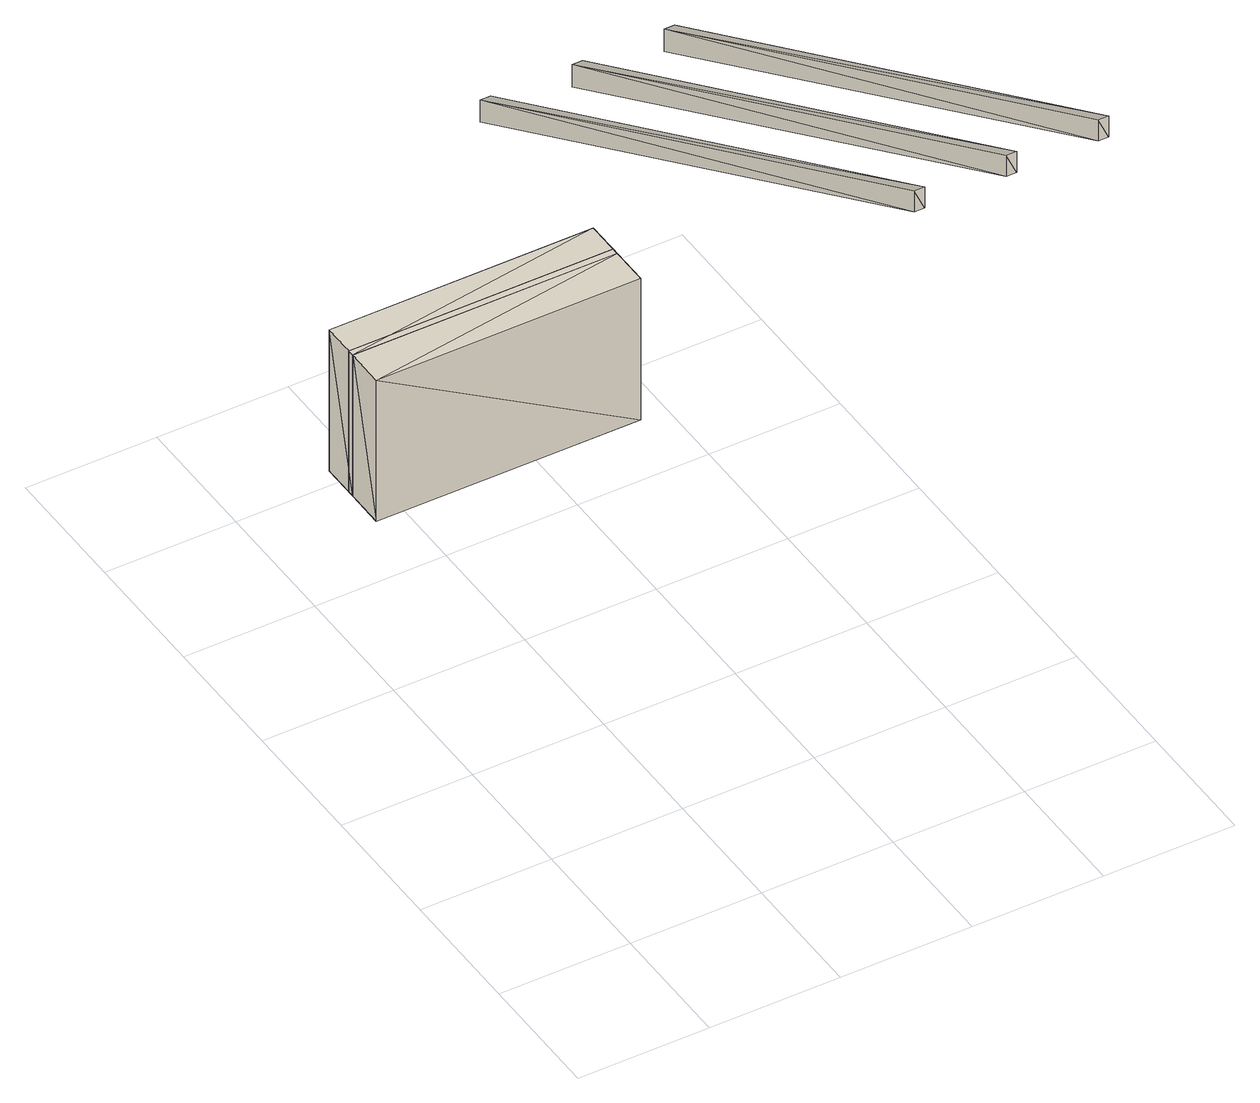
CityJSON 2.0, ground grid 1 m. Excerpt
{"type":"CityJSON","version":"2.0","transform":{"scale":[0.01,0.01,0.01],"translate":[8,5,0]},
"CityObjects":{
"building1":{"type":"Building","attributes":{"info":{"id":35304,"type":"IfcMember","GlobalId":"1tpUOcVEPCGgFqSz0VbniQ","OwnerHistory":"#12","Name":"Sparren-2","ObjectPlacement":"#35287","Representation":"#35300","Tag":"C5F380CE-4BE5-466B-BC-4B-3A944CEE034E"},"psets":{"Pset_BeamCommon":{"Slope":{"id":35309,"class":"IfcPropertySingleValue","value":1718.87,"value_type":"IfcPlaneAngleMeasure"},"IsExternal":{"id":35310,"class":"IfcPropertySingleValue","value":false,"value_type":"IfcBoolean"},"LoadBearing":{"id":35311,"class":"IfcPropertySingleValue","value":true,"value_type":"IfcBoolean"},"id":35312},"AC_Pset_Name":{"Name":{"id":35321,"class":"IfcPropertySingleValue","value":"Sparren-2","value_type":"IfcLabel"},"id":35322},"ArchiCADProperties":{"Komplette Element-ID":{"id":35328,"class":"IfcPropertySingleValue","value":"Sparren-2","value_type":"IfcLabel"},"Kompakte Element-ID":{"id":35329,"class":"IfcPropertySingleValue","value":"Sparren-2","value_type":"IfcLabel"},"Name des Sachmerkmal-Objekts":{"id":35330,"class":"IfcPropertySingleValue","value_type":"IfcLabel"},"Ursprungsgeschoss":{"id":35331,"class":"IfcPropertySingleValue","value":"Dachgeschoss","value_type":"IfcLabel"},"Raumname":{"id":35332,"class":"IfcPropertySingleValue","value":"Galerie","value_type":"IfcLabel"},"Raumnummer":{"id":35333,"class":"IfcPropertySingleValue","value":"7","value_type":"IfcLabel"},"Ebene":{"id":35334,"class":"IfcPropertySingleValue","value":"Dachkonstruktion","value_type":"IfcLabel"},"Typ":{"id":35335,"class":"IfcPropertySingleValue","value":"Objekt","value_type":"IfcLabel"},"Geschützt":{"id":35336,"class":"IfcPropertySingleValue","value":false,"value_type":"IfcBoolean"},"Bibliothekselement-Name":{"id":35337,"class":"IfcPropertySingleValue","value_type":"IfcLabel"},"Baustoff / Mehrschichtiger Aufbau / Profil / Schraffur":{"id":35338,"class":"IfcPropertySingleValue","value":"Solid","value_type":"IfcLabel"},"Etikettentext":{"id":35339,"class":"IfcPropertySingleValue","value_type":"IfcLabel"},"Eindeutige ID":{"id":35340,"class":"IfcPropertySingleValue","value_type":"IfcLabel"},"Verknüpfte Änderungen":{"id":35341,"class":"IfcPropertySingleValue","value_type":"IfcLabel"},"Tragende Funktion":{"id":35342,"class":"IfcPropertySingleValue","value":"Nicht definiert","value_type":"IfcLabel"},"Lage":{"id":35343,"class":"IfcPropertySingleValue","value":"Nicht definiert","value_type":"IfcLabel"},"Element-Klassifizierung":{"id":35344,"class":"IfcPropertySingleValue","value":"Stab / Stabträger","value_type":"IfcLabel"},"Umbau-Status":{"id":35345,"class":"IfcPropertySingleValue","value":"Bestand","value_type":"IfcLabel"},"Anzeigen auf Umbau-Filter":{"id":35346,"class":"IfcPropertySingleValue","value":"Alle relevanten Filter","value_type":"IfcLabel"},"ARCHICAD IFC ID":{"id":35347,"class":"IfcPropertySingleValue","value":"1tpUOcVEPCGgFqSz0VbniQ","value_type":"IfcLabel"},"Externe IFC ID":{"id":35348,"class":"IfcPropertySingleValue","value_type":"IfcLabel"},"Drehwinkel":{"id":35349,"class":"IfcPropertySingleValue","value":-90,"value_type":"IfcPlaneAngleMeasure"},"Oberfläche":{"id":35350,"class":"IfcPropertySingleValue","value":"Kiefer","value_type":"IfcLabel"},"id":35351},"ArchiCADQuantities":{"Höhenangabe zum Projekt-Nullpunkt":{"id":35379,"class":"IfcQuantityLength","value":3.2},"Höhe zu Geschoss":{"id":35380,"class":"IfcQuantityLength","value":0.5},"Oberflächenbereich":{"id":35381,"class":"IfcQuantityArea","value":3.08},"Netto-Volumen":{"id":35382,"class":"IfcQuantityVolume","value":0.0813},"Fläche":{"id":35383,"class":"IfcQuantityArea","value":0.4},"Höhe (Z Größe)":{"id":35384,"class":"IfcQuantityLength","value":2.89},"Länge (A)":{"id":35385,"class":"IfcQuantityLength","value":2.5},"Volumen":{"id":35386,"class":"IfcQuantityVolume","value":0.0813},"Breite (B)":{"id":35387,"class":"IfcQuantityLength","value":1},"id":35388}}},"geometry":[{"type":"MultiSurface","lod":"2","boundaries":[[[0,1,2]],[[0,2,3]],[[4,2,5]],[[4,3,2]],[[3,6,0]],[[3,4,6]],[[6,7,1]],[[0,6,1]],[[5,2,1]],[[5,1,7]],[[5,6,4]],[[7,6,5]]]}]},
"building2":{"type":"Building","attributes":{"info":{"id":32618,"type":"IfcOpeningElement","GlobalId":"2o6xwVLCqc7RJXOAHbb1iq","OwnerHistory":"#12","Name":"EG-Fenster-3","ObjectPlacement":"#32574","Representation":"#32614"},"psets":{"BaseQuantities":{"Depth":{"id":32623,"class":"IfcQuantityLength","value":0.3},"Height":{"id":32624,"class":"IfcQuantityLength","value":1.2},"Width":{"id":32625,"class":"IfcQuantityLength","value":2},"Area":{"id":32626,"class":"IfcQuantityArea","value":2.4},"Volume":{"id":32627,"class":"IfcQuantityVolume","value":0.0397},"id":32628}}},"geometry":[{"type":"MultiSurface","lod":"2","boundaries":[[[8,9,10]],[[8,10,11]],[[12,8,11]],[[12,11,13]],[[14,12,13]],[[14,13,15]],[[9,14,15]],[[9,15,10]],[[12,9,8]],[[12,14,9]],[[11,10,13]],[[10,15,13]],[[12,14,16]],[[12,16,17]],[[8,12,17]],[[8,17,18]],[[9,8,18]],[[9,18,19]],[[14,9,19]],[[14,19,16]],[[8,14,12]],[[8,9,14]],[[17,16,18]],[[16,19,18]]]}]},
"building3":{"type":"Building","attributes":{"info":{"id":33389,"type":"IfcWindow","GlobalId":"1DiYqhfzH9xxuJdVHwXCNa","OwnerHistory":"#12","Name":"EG-Fenster-3","ObjectPlacement":"#33371","Representation":"#33385","Tag":"EDE1E333-3D1C-441D-BE-45-790DF31E9DDC","OverallHeight":1.2,"OverallWidth":2},"psets":{"Fenster Linien-Sachmerkmale":{"LiningDepth":0.05,"LiningThickness":0.07,"MullionThickness":0.07,"FirstMullionOffset":0.5,"id":23270},"Fenster Flügel-Sachmerkmale - Panel1":{"OperationType":"SIDEHUNGRIGHTHAND","PanelPosition":"RIGHT","FrameDepth":0.05,"FrameThickness":0.05,"id":23273},"Fenster Flügel-Sachmerkmale - Panel2":{"OperationType":"SIDEHUNGLEFTHAND","PanelPosition":"LEFT","FrameDepth":0.05,"FrameThickness":0.05,"id":23275},"Pset_WindowCommon":{"ThermalTransmittance":{"id":33397,"class":"IfcPropertySingleValue","value":1.4,"value_type":"IfcThermalTransmittanceMeasure"},"id":33398},"AC_Pset_Name":{"Name":{"id":33405,"class":"IfcPropertySingleValue","value":"EG-Fenster-3","value_type":"IfcLabel"},"id":33406},"ArchiCADProperties":{"Komplette Element-ID":{"id":33412,"class":"IfcPropertySingleValue","value":"EG-Fenster-3","value_type":"IfcLabel"},"Kompakte Element-ID":{"id":33413,"class":"IfcPropertySingleValue","value":"EG-Fenster-3","value_type":"IfcLabel"},"Name des Sachmerkmal-Objekts":{"id":33414,"class":"IfcPropertySingleValue","value_type":"IfcLabel"},"Ursprungsgeschoss":{"id":33415,"class":"IfcPropertySingleValue","value":"Erdgeschoss","value_type":"IfcLabel"},"Raumname":{"id":33416,"class":"IfcPropertySingleValue","value":"Schlafzimmer","value_type":"IfcLabel"},"Raumnummer":{"id":33417,"class":"IfcPropertySingleValue","value":"4","value_type":"IfcLabel"},"Ebene":{"id":33418,"class":"IfcPropertySingleValue","value":"Außenwände","value_type":"IfcLabel"},"Typ":{"id":33419,"class":"IfcPropertySingleValue","value":"Fenster","value_type":"IfcLabel"},"Geschützt":{"id":33420,"class":"IfcPropertySingleValue","value":false,"value_type":"IfcBoolean"},"Bibliothekselement-Name":{"id":33421,"class":"IfcPropertySingleValue","value":"IFC Fenster - zwei Panele - Vertikal","value_type":"IfcLabel"},"Baustoff / Mehrschichtiger Aufbau / Profil / Schraffur":{"id":33422,"class":"IfcPropertySingleValue","value":"Solid","value_type":"IfcLabel"},"Etikettentext":{"id":33423,"class":"IfcPropertySingleValue","value_type":"IfcLabel"},"Eindeutige ID":{"id":33424,"class":"IfcPropertySingleValue","value_type":"IfcLabel"},"Verknüpfte Änderungen":{"id":33425,"class":"IfcPropertySingleValue","value_type":"IfcLabel"},"Tragende Funktion":{"id":33426,"class":"IfcPropertySingleValue","value":"Nicht definiert","value_type":"IfcLabel"},"Lage":{"id":33427,"class":"IfcPropertySingleValue","value":"Nicht definiert","value_type":"IfcLabel"},"Element-Klassifizierung":{"id":33428,"class":"IfcPropertySingleValue","value":"Fenster","value_type":"IfcLabel"},"Umbau-Status":{"id":33429,"class":"IfcPropertySingleValue","value":"Bestand","value_type":"IfcLabel"},"Anzeigen auf Umbau-Filter":{"id":33430,"class":"IfcPropertySingleValue","value":"Alle relevanten Filter","value_type":"IfcLabel"},"ARCHICAD IFC ID":{"id":33431,"class":"IfcPropertySingleValue","value":"1DiYqhfzH9xxuJdVHwXCNa","value_type":"IfcLabel"},"Externe IFC ID":{"id":33432,"class":"IfcPropertySingleValue","value_type":"IfcLabel"},"Marker-Text":{"id":33433,"class":"IfcPropertySingleValue","value":"1","value_type":"IfcLabel"},"Von Raum":{"id":33434,"class":"IfcPropertySingleValue","value":"Schlafzimmer","value_type":"IfcLabel"},"zu Raum":{"id":33435,"class":"IfcPropertySingleValue","value_type":"IfcLabel"},"Ausrichtung":{"id":33436,"class":"IfcPropertySingleValue","value":"R","value_type":"IfcLabel"},"Von Raum-Nummer":{"id":33437,"class":"IfcPropertySingleValue","value":"4","value_type":"IfcLabel"},"Zu Raum-Nummer":{"id":33438,"class":"IfcPropertySingleValue","value_type":"IfcLabel"},"Anschlagsmaße":{"id":33439,"class":"IfcPropertySingleValue","value":"2,00x1,20","value_type":"IfcLabel"},"Größe Wandloch":{"id":33440,"class":"IfcPropertySingleValue","value":"2,00x1,20","value_type":"IfcLabel"},"Größe laut Eingabe":{"id":33441,"class":"IfcPropertySingleValue","value":"2,00x1,20","value_type":"IfcLabel"},"Wandstruktur":{"id":33442,"class":"IfcPropertySingleValue","value":"Leichtbeton 102890359","value_type":"IfcLabel"},"Nominale B x H":{"id":33443,"class":"IfcPropertySingleValue","value":"2,00x1,20","value_type":"IfcLabel"},"Nominale B x H x T":{"id":33444,"class":"IfcPropertySingleValue","value":"2,00x1,20x0,30","value_type":"IfcLabel"},"id":33445},"AC_Pset_IFC_Fenster_-_zwei_Panele_-_Vertikal":{"Wandkontur (0-Keine,1-Voll,2-Seite,3-Länge)":{"id":33483,"class":"IfcPropertySingleValue","value":1,"value_type":"IfcReal"},"Fixpunkte 0-Kein,1-2D,2-3D,3-Alle":{"id":33484,"class":"IfcPropertySingleValue","value":3,"value_type":"IfcReal"},"2D-Fixpunkte in 3D zeigen":{"id":33485,"class":"IfcPropertySingleValue","value":true,"value_type":"IfcBoolean"},"Loch übernimmt Oberflächenmaterial der Wandseite":{"id":33486,"class":"IfcPropertySingleValue","value":false,"value_type":"IfcBoolean"},"Öffnungsoberfläche ist gebogen in gebogenen Wänden":{"id":33487,"class":"IfcPropertySingleValue","value":false,"value_type":"IfcBoolean"},"Grundtyp":{"id":33488,"class":"IfcPropertySingleValue","value":"IfcWindow","value_type":"IfcLabel"},"Name":{"id":33489,"class":"IfcPropertySingleValue","value_type":"IfcLabel"},"Beschreibung":{"id":33490,"class":"IfcPropertySingleValue","value_type":"IfcLabel"},"Objektetikett":{"id":33491,"class":"IfcPropertySingleValue","value_type":"IfcLabel"},"Etikett":{"id":33492,"class":"IfcPropertySingleValue","value_type":"IfcLabel"},"Konstruktionsmaterial":{"id":33493,"class":"IfcPropertySingleValue","value":"Aluminium","value_type":"IfcLabel"}," Konstruktionsmaterial ID":{"id":33494,"class":"IfcPropertySingleValue","value":1,"value_type":"IfcReal"},"Fensterrahmen ( Strich )":{"id":33495,"class":"IfcPropertySingleValue","value":true,"value_type":"IfcBoolean"},"Breite Feld 1":{"id":33496,"class":"IfcPropertySingleValue","value":0.5,"value_type":"IfcReal"},"Rahmendicke = Wanddicke":{"id":33497,"class":"IfcPropertySingleValue","value":false,"value_type":"IfcBoolean"},"Öffnungstyp Rahmen 1 (gs_Lsash_openum)":{"id":33498,"class":"IfcPropertySingleValue","value":"Drehflügel Rechts","value_type":"IfcLabel"},"Öffnungstyp Rahmen 1 (i_Lsash_openum)":{"id":33499,"class":"IfcPropertySingleValue","value":1,"value_type":"IfcReal"},"Öffnungstyp Rahmen 2 (gs_Rsash_openum)":{"id":33500,"class":"IfcPropertySingleValue","value":"Drehflügel Links","value_type":"IfcLabel"},"Öffnungstyp Rahmen 2 (i_Rsash_openum)":{"id":33501,"class":"IfcPropertySingleValue","value":2,"value_type":"IfcReal"},"Symbol-Stift":{"id":33502,"class":"IfcPropertySingleValue","value_type":"IfcLabel"},"Rahmen-Schraffur-Typ":{"id":33503,"class":"IfcPropertySingleValue","value":"Holz","value_type":"IfcLabel"},"Rahmen-Schraffur-Stift":{"id":33504,"class":"IfcPropertySingleValue","value_type":"IfcLabel"},"Rahmen-Schraffurhintergrund-Stift":{"id":33505,"class":"IfcPropertySingleValue","value_type":"IfcLabel"},"Flügel Schraffur-Typ":{"id":33506,"class":"IfcPropertySingleValue","value":"0","value_type":"IfcLabel"},"Flügel Schraffur-Stift":{"id":33507,"class":"IfcPropertySingleValue","value_type":"IfcLabel"},"Flügel Schraffurhintergrund-Stift":{"id":33508,"class":"IfcPropertySingleValue","value_type":"IfcLabel"},"Rahmen-Stift":{"id":33509,"class":"IfcPropertySingleValue","value_type":"IfcLabel"},"Stift Flügel":{"id":33510,"class":"IfcPropertySingleValue","value_type":"IfcLabel"},"Glas-Stift":{"id":33511,"class":"IfcPropertySingleValue","value_type":"IfcLabel"},"Rahmen Oberflächenmaterial":{"id":33512,"class":"IfcPropertySingleValue","value":"Kiefer","value_type":"IfcLabel"},"Flügel Oberflächenmaterial":{"id":33513,"class":"IfcPropertySingleValue","value":"Kiefer, glänzend","value_type":"IfcLabel"},"Glas Oberflächenmaterial":{"id":33514,"class":"IfcPropertySingleValue","value":"Glas","value_type":"IfcLabel"},"IFC Betrieb (ifc_optypestr)":{"id":33515,"class":"IfcPropertySingleValue","value":"Zweiflügelfenster - vertikal","value_type":"IfcLabel"},"IFC Betrieb (ifc_optype)":{"id":33516,"class":"IfcPropertySingleValue","value":2,"value_type":"IfcReal"},"id":33517},"BaseQuantities":{"GrossArea":{"id":33556,"class":"IfcQuantityArea","value":2.4},"Height":{"id":33557,"class":"IfcQuantityLength","value":1.2},"Width":{"id":33558,"class":"IfcQuantityLength","value":2},"Perimeter":{"id":33559,"class":"IfcQuantityLength","value":6.4},"Area":{"id":33560,"class":"IfcQuantityArea","value":2.4},"Volume":{"id":33561,"class":"IfcQuantityVolume","value":0.0397},"Depth":{"id":33562,"class":"IfcQuantityLength","value":0.3},"id":33563},"ArchiCADQuantities":{"Höhenangabe zum Projekt-Nullpunkt":{"id":33568,"class":"IfcQuantityLength","value":0.8},"Höhe zu Geschoss":{"id":33569,"class":"IfcQuantityLength","value":0.8},"Höhe":{"id":33570,"class":"IfcQuantityLength","value":1.2},"Oberflächenbereich":{"id":33571,"class":"IfcQuantityArea","value":7.21},"Netto-Volumen":{"id":33572,"class":"IfcQuantityVolume","value":0.0397},"Breite":{"id":33573,"class":"IfcQuantityLength","value":2},"Dicke":{"id":33574,"class":"IfcQuantityLength","value":0.05},"F/T nominale Brüstungs-/Schwellenhöhe":{"id":33575,"class":"IfcQuantityLength","value":0.8},"F/T Brüstungs-/Schwellenhöhe auf der Anschlagseite":{"id":33576,"class":"IfcQuantityLength","value":0.8},"F/T Brüstungs-/Schwellenhöhe gegenüber der Anschlagseite":{"id":33577,"class":"IfcQuantityLength","value":0.8},"F/T nominale Sturzhöhe":{"id":33578,"class":"IfcQuantityLength","value":2},"F/T Sturzhöhe auf der Anschlagseite":{"id":33579,"class":"IfcQuantityLength","value":2},"F/T Sturzhöhe gegenüber der Anschlagseite":{"id":33580,"class":"IfcQuantityLength","value":2},"F/T Öffnungsbreite auf der Anschlagseite":{"id":33581,"class":"IfcQuantityLength","value":2},"F/T Öffnungsbreite gegenüber der Anschlagseite":{"id":33582,"class":"IfcQuantityLength","value":2},"F/T Höhe der Öffnung auf der Anschlagseite":{"id":33583,"class":"IfcQuantityLength","value":1.2},"F/T Höhe der Öffnung gegenüber der Anschlagseite":{"id":33584,"class":"IfcQuantityLength","value":1.2},"F/T Oberfläche der Öffnung auf der Anschlagseite":{"id":33585,"class":"IfcQuantityArea","value":2.4},"F/T Oberfläche der Öffnung gegenüber der Anschlagseite":{"id":33586,"class":"IfcQuantityArea","value":2.4},"Nominale F/T Öffnungsbreite auf der Anschlagseite":{"id":33587,"class":"IfcQuantityLength","value":2},"Nominale F/T Öffnungsbreite gegenüber der Anschlagseite":{"id":33588,"class":"IfcQuantityLength","value":2},"Nominale F/T Höhe der Öffnung auf der Anschlagseite":{"id":33589,"class":"IfcQuantityLength","value":1.2},"Nominale F/T Höhe der Öffnung gegenüber der Anschlagseite":{"id":33590,"class":"IfcQuantityLength","value":1.2},"Nominale T/F Öffnungsoberfläche auf der Anschlagsseite":{"id":33591,"class":"IfcQuantityArea","value":2.4},"Nominale T/F Öffnungsoberfläche auf der Seite gegenüber der Anschlagsseite":{"id":33592,"class":"IfcQuantityArea","value":2.4},"F/T Volumen der Öffnung":{"id":33593,"class":"IfcQuantityVolume","value":0.0397},"T/F Öffnung Nominaler Oberflächenbereich":{"id":33594,"class":"IfcQuantityArea","value":2.4},"F/T nominales Volumen der Öffnung":{"id":33595,"class":"IfcQuantityVolume","value":0.72},"Brüstungshöhe":{"id":33596,"class":"IfcQuantityLength","value":0.8},"Wanddicke":{"id":33597,"class":"IfcQuantityLength","value":0.3},"id":33598},"AC_Equantity_IFC_Fenster_-_zwei_Panele_-_Vertikal":{"Maß 1":{"id":33603,"class":"IfcQuantityLength","value":2},"Maß 2":{"id":33604,"class":"IfcQuantityLength","value":1.2},"Höhe":{"id":33605,"class":"IfcQuantityLength","value":1},"Brüstungshöhe zum aktuellen Geschoss":{"id":33606,"class":"IfcQuantityLength","value":0.8},"Untere Ebene":{"id":33607,"class":"IfcQuantityLength","value":1},"Obere Ebene":{"id":33608,"class":"IfcQuantityLength","value":0},"Rohbauöffnung Breite":{"id":33609,"class":"IfcQuantityLength","value":2},"Rohbauöffnung Höhe":{"id":33610,"class":"IfcQuantityLength","value":1.2},"Architekturlichte Breite":{"id":33611,"class":"IfcQuantityLength","value":2},"Anschlag Höhe":{"id":33612,"class":"IfcQuantityLength","value":1.2},"Rahmen Breite":{"id":33613,"class":"IfcQuantityLength","value":2},"Rahmen Höhe":{"id":33614,"class":"IfcQuantityLength","value":1.2},"Breite Mittelrahmen":{"id":33615,"class":"IfcQuantityLength","value":0.07},"Rahmen-Dicke":{"id":33616,"class":"IfcQuantityLength","value":0.05},"Rahmen-Breite":{"id":33617,"class":"IfcQuantityLength","value":0.07},"Flügelrahmen-Dicke":{"id":33618,"class":"IfcQuantityLength","value":0.05},"Flügelrahmen-Breite":{"id":33619,"class":"IfcQuantityLength","value":0.05},"Rahmendicke Rahmen 1":{"id":33620,"class":"IfcQuantityLength","value":0.05},"Rahmenbreite Rahmen 1":{"id":33621,"class":"IfcQuantityLength","value":0.05},"Rahmendicke Rahmen 2":{"id":33622,"class":"IfcQuantityLength","value":0.05},"Rahmenbreite Rahmen 2":{"id":33623,"class":"IfcQuantityLength","value":0.05},"Glas-Dicke":{"id":33624,"class":"IfcQuantityLength","value":0.02},"AC Linkes Öffnungsübermaß":{"id":33625,"class":"IfcQuantityLength","value":0},"AC Rechtes Öffnungsübermaß":{"id":33626,"class":"IfcQuantityLength","value":0},"AC Oberes Öffnungsübermaß":{"id":33627,"class":"IfcQuantityLength","value":0},"AC Unteres Öffnungsübermaß":{"id":33628,"class":"IfcQuantityLength","value":0},"id":33629}}},"geometry":[{"type":"MultiSurface","lod":"2","boundaries":[[[20,21,12]],[[20,12,14]],[[8,21,22]],[[8,12,21]],[[23,9,24]],[[14,25,24]],[[14,24,9]],[[26,8,27]],[[28,25,14]],[[29,23,28]],[[29,27,23]],[[12,26,30]],[[12,30,29]],[[12,8,26]],[[14,12,29]],[[14,29,28]],[[8,9,23]],[[8,23,27]],[[14,31,20]],[[14,9,31]],[[32,20,33]],[[31,34,33]],[[31,33,20]],[[35,21,36]],[[37,34,31]],[[38,32,37]],[[38,36,32]],[[22,35,39]],[[22,39,38]],[[22,21,35]],[[21,20,36]],[[36,20,32]],[[31,22,38]],[[31,38,37]],[[22,31,9]],[[22,9,8]],[[35,36,29]],[[35,29,30]],[[27,36,38]],[[27,29,36]],[[38,39,26]],[[38,26,27]],[[30,39,35]],[[30,26,39]],[[32,33,25]],[[32,25,28]],[[24,33,34]],[[24,25,33]],[[34,37,23]],[[34,23,24]],[[28,37,32]],[[28,23,37]],[[40,41,30]],[[40,30,29]],[[26,41,42]],[[26,30,41]],[[26,43,44]],[[26,27,43]],[[45,27,29]],[[45,43,27]],[[30,46,45]],[[30,45,29]],[[30,26,44]],[[30,44,46]],[[29,47,40]],[[29,27,47]],[[48,41,40]],[[48,40,49]],[[50,40,47]],[[50,49,40]],[[42,51,50]],[[42,50,47]],[[42,41,48]],[[42,48,51]],[[42,47,27]],[[42,27,26]],[[48,49,45]],[[48,45,46]],[[43,49,50]],[[43,45,49]],[[50,51,44]],[[50,44,43]],[[46,51,48]],[[46,44,51]],[[52,53,54]],[[52,54,55]],[[56,53,57]],[[56,54,53]],[[58,56,59]],[[58,59,60]],[[61,59,55]],[[61,60,59]],[[54,62,61]],[[54,61,55]],[[54,56,58]],[[54,58,62]],[[55,63,52]],[[55,59,63]],[[46,53,52]],[[46,52,45]],[[43,52,63]],[[43,45,52]],[[57,44,43]],[[57,43,63]],[[57,53,46]],[[57,46,44]],[[57,63,59]],[[57,59,56]],[[46,45,61]],[[46,61,62]],[[60,45,43]],[[60,61,45]],[[43,44,58]],[[43,58,60]],[[62,44,46]],[[62,58,44]],[[64,65,66]],[[64,66,67]],[[68,65,69]],[[68,66,65]],[[66,68,70]],[[66,70,67]],[[67,71,64]],[[67,70,71]],[[69,65,64]],[[69,64,71]],[[69,71,70]],[[69,70,68]],[[72,73,28]],[[72,28,25]],[[23,73,74]],[[23,28,73]],[[23,75,76]],[[23,24,75]],[[77,24,25]],[[77,75,24]],[[28,78,77]],[[28,77,25]],[[28,23,76]],[[28,76,78]],[[25,79,72]],[[25,24,79]],[[80,73,72]],[[80,72,81]],[[82,72,79]],[[82,81,72]],[[74,83,82]],[[74,82,79]],[[74,73,80]],[[74,80,83]],[[74,79,24]],[[74,24,23]],[[80,81,77]],[[80,77,78]],[[75,81,82]],[[75,77,81]],[[82,83,76]],[[82,76,75]],[[78,83,80]],[[78,76,83]],[[84,85,86]],[[84,86,87]],[[88,85,89]],[[88,86,85]],[[90,88,91]],[[90,91,92]],[[93,91,87]],[[93,92,91]],[[86,94,93]],[[86,93,87]],[[86,88,90]],[[86,90,94]],[[87,95,84]],[[87,91,95]],[[78,85,84]],[[78,84,77]],[[75,84,95]],[[75,77,84]],[[89,76,75]],[[89,75,95]],[[89,85,78]],[[89,78,76]],[[89,95,91]],[[89,91,88]],[[78,77,93]],[[78,93,94]],[[92,77,75]],[[92,93,77]],[[75,76,90]],[[75,90,92]],[[94,76,78]],[[94,90,76]],[[96,97,98]],[[96,98,99]],[[100,97,101]],[[100,98,97]],[[98,100,102]],[[98,102,99]],[[99,103,96]],[[99,102,103]],[[101,97,96]],[[101,96,103]],[[101,103,102]],[[101,102,100]]]}]},
"building4":{"type":"Building","attributes":{"info":{"id":37395,"type":"IfcMember","GlobalId":"36KGWr2Rv8QuUhNnocm2nH","OwnerHistory":"#12","Name":"Sparren-19","ObjectPlacement":"#37378","Representation":"#37391","Tag":"264D278D-153D-4271-87-B7-5ACB8AB7C031"},"psets":{"Pset_BeamCommon":{"Slope":{"id":37400,"class":"IfcPropertySingleValue","value":1718.87,"value_type":"IfcPlaneAngleMeasure"},"IsExternal":{"id":37401,"class":"IfcPropertySingleValue","value":false,"value_type":"IfcBoolean"},"LoadBearing":{"id":37402,"class":"IfcPropertySingleValue","value":true,"value_type":"IfcBoolean"},"id":37403},"AC_Pset_Name":{"Name":{"id":37412,"class":"IfcPropertySingleValue","value":"Sparren-19","value_type":"IfcLabel"},"id":37413},"ArchiCADProperties":{"Komplette Element-ID":{"id":37419,"class":"IfcPropertySingleValue","value":"Sparren-19","value_type":"IfcLabel"},"Kompakte Element-ID":{"id":37420,"class":"IfcPropertySingleValue","value":"Sparren-19","value_type":"IfcLabel"},"Name des Sachmerkmal-Objekts":{"id":37421,"class":"IfcPropertySingleValue","value_type":"IfcLabel"},"Ursprungsgeschoss":{"id":37422,"class":"IfcPropertySingleValue","value":"Dachgeschoss","value_type":"IfcLabel"},"Raumname":{"id":37423,"class":"IfcPropertySingleValue","value":"Galerie","value_type":"IfcLabel"},"Raumnummer":{"id":37424,"class":"IfcPropertySingleValue","value":"7","value_type":"IfcLabel"},"Ebene":{"id":37425,"class":"IfcPropertySingleValue","value":"Dachkonstruktion","value_type":"IfcLabel"},"Typ":{"id":37426,"class":"IfcPropertySingleValue","value":"Objekt","value_type":"IfcLabel"},"Geschützt":{"id":37427,"class":"IfcPropertySingleValue","value":false,"value_type":"IfcBoolean"},"Bibliothekselement-Name":{"id":37428,"class":"IfcPropertySingleValue","value_type":"IfcLabel"},"Baustoff / Mehrschichtiger Aufbau / Profil / Schraffur":{"id":37429,"class":"IfcPropertySingleValue","value":"Solid","value_type":"IfcLabel"},"Etikettentext":{"id":37430,"class":"IfcPropertySingleValue","value_type":"IfcLabel"},"Eindeutige ID":{"id":37431,"class":"IfcPropertySingleValue","value_type":"IfcLabel"},"Verknüpfte Änderungen":{"id":37432,"class":"IfcPropertySingleValue","value_type":"IfcLabel"},"Tragende Funktion":{"id":37433,"class":"IfcPropertySingleValue","value":"Nicht definiert","value_type":"IfcLabel"},"Lage":{"id":37434,"class":"IfcPropertySingleValue","value":"Nicht definiert","value_type":"IfcLabel"},"Element-Klassifizierung":{"id":37435,"class":"IfcPropertySingleValue","value":"Stab / Stabträger","value_type":"IfcLabel"},"Umbau-Status":{"id":37436,"class":"IfcPropertySingleValue","value":"Bestand","value_type":"IfcLabel"},"Anzeigen auf Umbau-Filter":{"id":37437,"class":"IfcPropertySingleValue","value":"Alle relevanten Filter","value_type":"IfcLabel"},"ARCHICAD IFC ID":{"id":37438,"class":"IfcPropertySingleValue","value":"36KGWr2Rv8QuUhNnocm2nH","value_type":"IfcLabel"},"Externe IFC ID":{"id":37439,"class":"IfcPropertySingleValue","value_type":"IfcLabel"},"Drehwinkel":{"id":37440,"class":"IfcPropertySingleValue","value":-90,"value_type":"IfcPlaneAngleMeasure"},"Oberfläche":{"id":37441,"class":"IfcPropertySingleValue","value":"Kiefer","value_type":"IfcLabel"},"id":37442},"ArchiCADQuantities":{"Höhenangabe zum Projekt-Nullpunkt":{"id":37470,"class":"IfcQuantityLength","value":3.2},"Höhe zu Geschoss":{"id":37471,"class":"IfcQuantityLength","value":0.5},"Oberflächenbereich":{"id":37472,"class":"IfcQuantityArea","value":3.08},"Netto-Volumen":{"id":37473,"class":"IfcQuantityVolume","value":0.0813},"Fläche":{"id":37474,"class":"IfcQuantityArea","value":0.4},"Höhe (Z Größe)":{"id":37475,"class":"IfcQuantityLength","value":2.89},"Länge (A)":{"id":37476,"class":"IfcQuantityLength","value":2.5},"Volumen":{"id":37477,"class":"IfcQuantityVolume","value":0.0813},"Breite (B)":{"id":37478,"class":"IfcQuantityLength","value":1},"id":37479}}},"geometry":[{"type":"MultiSurface","lod":"2","boundaries":[[[104,105,106]],[[104,106,107]],[[108,106,109]],[[108,107,106]],[[107,110,104]],[[107,108,110]],[[110,111,105]],[[104,110,105]],[[109,106,105]],[[109,105,111]],[[109,110,108]],[[111,110,109]]]}]},
"building5":{"type":"Building","attributes":{"info":{"id":37272,"type":"IfcMember","GlobalId":"0q1clcN4jF4gdikC9OySy7","OwnerHistory":"#12","Name":"Sparren-18","ObjectPlacement":"#37255","Representation":"#37268","Tag":"78E8AC76-2667-4770-91-D7-813BE341C319"},"psets":{"Pset_BeamCommon":{"Slope":{"id":37277,"class":"IfcPropertySingleValue","value":1718.87,"value_type":"IfcPlaneAngleMeasure"},"IsExternal":{"id":37278,"class":"IfcPropertySingleValue","value":false,"value_type":"IfcBoolean"},"LoadBearing":{"id":37279,"class":"IfcPropertySingleValue","value":true,"value_type":"IfcBoolean"},"id":37280},"AC_Pset_Name":{"Name":{"id":37289,"class":"IfcPropertySingleValue","value":"Sparren-18","value_type":"IfcLabel"},"id":37290},"ArchiCADProperties":{"Komplette Element-ID":{"id":37296,"class":"IfcPropertySingleValue","value":"Sparren-18","value_type":"IfcLabel"},"Kompakte Element-ID":{"id":37297,"class":"IfcPropertySingleValue","value":"Sparren-18","value_type":"IfcLabel"},"Name des Sachmerkmal-Objekts":{"id":37298,"class":"IfcPropertySingleValue","value_type":"IfcLabel"},"Ursprungsgeschoss":{"id":37299,"class":"IfcPropertySingleValue","value":"Dachgeschoss","value_type":"IfcLabel"},"Raumname":{"id":37300,"class":"IfcPropertySingleValue","value":"Galerie","value_type":"IfcLabel"},"Raumnummer":{"id":37301,"class":"IfcPropertySingleValue","value":"7","value_type":"IfcLabel"},"Ebene":{"id":37302,"class":"IfcPropertySingleValue","value":"Dachkonstruktion","value_type":"IfcLabel"},"Typ":{"id":37303,"class":"IfcPropertySingleValue","value":"Objekt","value_type":"IfcLabel"},"Geschützt":{"id":37304,"class":"IfcPropertySingleValue","value":false,"value_type":"IfcBoolean"},"Bibliothekselement-Name":{"id":37305,"class":"IfcPropertySingleValue","value_type":"IfcLabel"},"Baustoff / Mehrschichtiger Aufbau / Profil / Schraffur":{"id":37306,"class":"IfcPropertySingleValue","value":"Solid","value_type":"IfcLabel"},"Etikettentext":{"id":37307,"class":"IfcPropertySingleValue","value_type":"IfcLabel"},"Eindeutige ID":{"id":37308,"class":"IfcPropertySingleValue","value_type":"IfcLabel"},"Verknüpfte Änderungen":{"id":37309,"class":"IfcPropertySingleValue","value_type":"IfcLabel"},"Tragende Funktion":{"id":37310,"class":"IfcPropertySingleValue","value":"Nicht definiert","value_type":"IfcLabel"},"Lage":{"id":37311,"class":"IfcPropertySingleValue","value":"Nicht definiert","value_type":"IfcLabel"},"Element-Klassifizierung":{"id":37312,"class":"IfcPropertySingleValue","value":"Stab / Stabträger","value_type":"IfcLabel"},"Umbau-Status":{"id":37313,"class":"IfcPropertySingleValue","value":"Bestand","value_type":"IfcLabel"},"Anzeigen auf Umbau-Filter":{"id":37314,"class":"IfcPropertySingleValue","value":"Alle relevanten Filter","value_type":"IfcLabel"},"ARCHICAD IFC ID":{"id":37315,"class":"IfcPropertySingleValue","value":"0q1clcN4jF4gdikC9OySy7","value_type":"IfcLabel"},"Externe IFC ID":{"id":37316,"class":"IfcPropertySingleValue","value_type":"IfcLabel"},"Drehwinkel":{"id":37317,"class":"IfcPropertySingleValue","value":-90,"value_type":"IfcPlaneAngleMeasure"},"Oberfläche":{"id":37318,"class":"IfcPropertySingleValue","value":"Kiefer","value_type":"IfcLabel"},"id":37319},"ArchiCADQuantities":{"Höhenangabe zum Projekt-Nullpunkt":{"id":37347,"class":"IfcQuantityLength","value":3.2},"Höhe zu Geschoss":{"id":37348,"class":"IfcQuantityLength","value":0.5},"Oberflächenbereich":{"id":37349,"class":"IfcQuantityArea","value":3.08},"Netto-Volumen":{"id":37350,"class":"IfcQuantityVolume","value":0.0813},"Fläche":{"id":37351,"class":"IfcQuantityArea","value":0.4},"Höhe (Z Größe)":{"id":37352,"class":"IfcQuantityLength","value":2.89},"Länge (A)":{"id":37353,"class":"IfcQuantityLength","value":2.5},"Volumen":{"id":37354,"class":"IfcQuantityVolume","value":0.0813},"Breite (B)":{"id":37355,"class":"IfcQuantityLength","value":1},"id":37356}}},"geometry":[{"type":"MultiSurface","lod":"2","boundaries":[[[112,113,114]],[[112,114,115]],[[116,114,117]],[[116,115,114]],[[115,118,112]],[[115,116,118]],[[118,119,113]],[[112,118,113]],[[117,114,113]],[[117,113,119]],[[117,118,116]],[[119,118,117]]]}]}
},
"vertices":[
[224,0,627],[224,550,310],[216,550,310],[216,0,627],[216,0,609],[216,550,291],[224,0,609],[224,550,291],
[280,483,200],[79,483,200],[79,453,200],[280,453,200],[280,483,80],[280,453,80],[79,483,80],[79,453,80],[79,513,80],[280,513,80],[280,513,200],[79,513,200],
[79,488,80],[280,488,80],[280,488,200],[176,483,193],[87,483,193],[87,483,87],[273,483,193],[183,483,193],[176,483,87],[183,483,87],[273,483,87],[79,488,200],[176,488,87],[87,488,87],[87,488,193],[273,488,87],[183,488,87],[176,488,193],[183,488,193],[273,488,193],[183,486,87],[273,486,87],[273,486,193],[186,483,190],[270,483,190],[186,483,90],[270,483,90],[183,486,193],[270,486,90],[186,486,90],[186,486,190],[270,486,190],[180,483,84],[275,483,84],[275,480,84],[180,480,84],[275,480,196],[275,483,196],[270,480,190],[180,480,196],[186,480,190],[186,480,90],[270,480,90],[180,483,196],[186,484,90],[270,484,90],[270,482,90],[186,482,90],[270,482,190],[270,484,190],[186,482,190],[186,484,190],[87,486,87],[176,486,87],[176,486,193],[89,483,190],[173,483,190],[89,483,90],[173,483,90],[87,486,193],[173,486,90],[89,486,90],[89,486,190],[173,486,190],[84,483,84],[178,483,84],[178,480,84],[84,480,84],[178,480,196],[178,483,196],[173,480,190],[84,480,196],[89,480,190],[89,480,90],[173,480,90],[84,483,196],[89,484,90],[173,484,90],[173,482,90],[89,482,90],[173,482,190],[173,484,190],[89,482,190],[89,484,190],
[294,0,627],[294,550,310],[286,550,310],[286,0,627],[286,0,609],[286,550,291],[294,0,609],[294,550,291],
[364,0,627],[364,550,310],[356,550,310],[356,0,627],[356,0,609],[356,550,291],[364,0,609],[364,550,291]
]}
